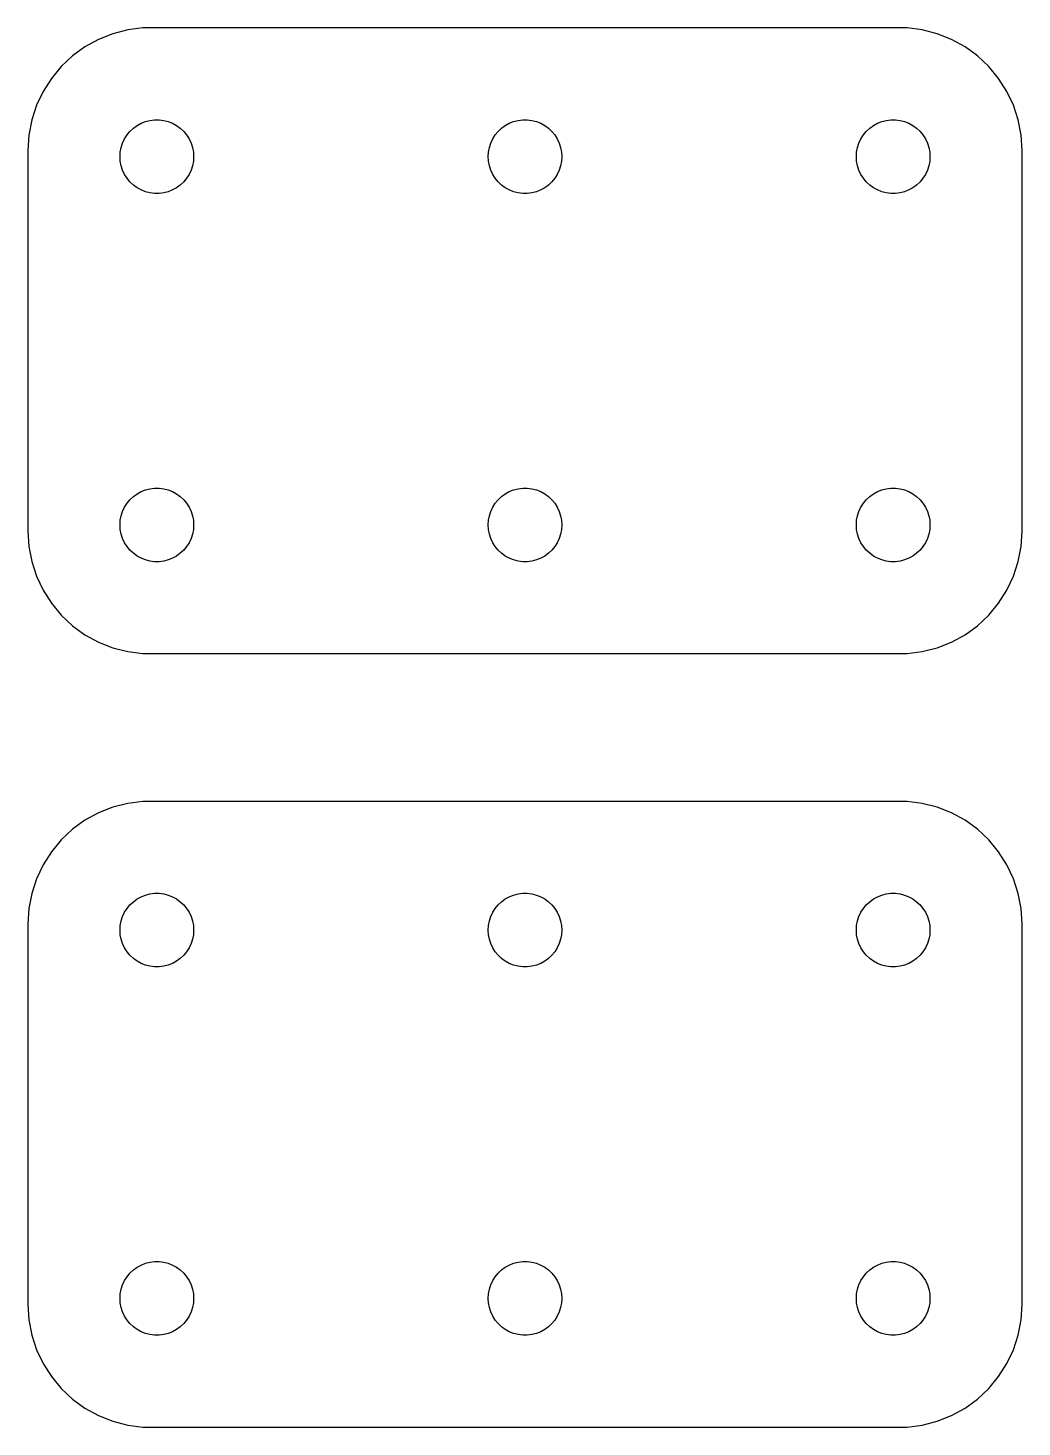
# Model space of a CAD drawing. Header units: metres. Extents: x -20 to 20, y -13 to 107.
# Drawn here: x -20.2 to 20.2, y -12.7 to 44.2 of the extents above; entities that cross this region are included whole.
import ezdxf

# ---------------------------------------------------------------- set-up
doc = ezdxf.new("R2010")
doc.units = ezdxf.units.M

msp = doc.modelspace()

# ---------------------------------------------------------------- linework, layer by layer
for p, q in [((-16.7951, 44.0053), (-17.3789, 43.7741)), ((-16.1869, 44.1614), (-16.7951, 44.0053)), ((-15.5639, 44.2401), (-16.1869, 44.1614)), ((15.5639, 44.2401), (-15.5639, 44.2401)), ((16.1869, 44.1614), (15.5639, 44.2401)), ((16.7951, 44.0053), (16.1869, 44.1614)), ((17.3789, 43.7741), (16.7951, 44.0053)), ((-17.9291, 43.4716), (-18.4371, 43.1026)), ((-17.3789, 43.7741), (-17.9291, 43.4716)), ((17.9291, 43.4716), (17.3789, 43.7741)), ((18.4371, 43.1026), (17.9291, 43.4716)), ((-18.4371, 43.1026), (-18.8948, 42.6727)), ((18.8948, 42.6727), (18.4371, 43.1026)), ((-19.2951, 42.1889), (-19.6315, 41.6588)), ((-18.8948, 42.6727), (-19.2951, 42.1889)), ((19.2951, 42.1889), (18.8948, 42.6727)), ((19.6315, 41.6588), (19.2951, 42.1889)), ((-19.6315, 41.6588), (-19.8989, 41.0906)), ((19.8989, 41.0906), (19.6315, 41.6588)), ((-19.8989, 41.0906), (-20.0929, 40.4934)), ((20.0929, 40.4934), (19.8989, 41.0906)), ((-20.0929, 40.4934), (-20.2106, 39.8767)), ((-15.4635, 40.4266), (-15.2811, 40.4734)), ((-15.2811, 40.4734), (-15.0942, 40.497)), ((-15.0942, 40.497), (-14.9058, 40.497)), ((-14.9058, 40.497), (-14.7189, 40.4734)), ((-14.7189, 40.4734), (-14.5365, 40.4266)), ((-0.463516, 40.4266), (-0.281067, 40.4734)), ((-0.281067, 40.4734), (-0.094177, 40.497)), ((-0.094177, 40.497), (0.094177, 40.497)), ((0.094177, 40.497), (0.281067, 40.4734)), ((0.281067, 40.4734), (0.463516, 40.4266)), ((14.5365, 40.4266), (14.7189, 40.4734)), ((14.7189, 40.4734), (14.9058, 40.497)), ((14.9058, 40.497), (15.0942, 40.497)), ((15.0942, 40.497), (15.2811, 40.4734)), ((15.2811, 40.4734), (15.4635, 40.4266)), ((20.2106, 39.8767), (20.0929, 40.4934)), ((-16.2135, 39.8817), (-16.0934, 40.0268)), ((-16.0934, 40.0268), (-15.9561, 40.1558)), ((-15.9561, 40.1558), (-15.8037, 40.2665)), ((-15.8037, 40.2665), (-15.6387, 40.3572)), ((-15.6387, 40.3572), (-15.4635, 40.4266)), ((-14.5365, 40.4266), (-14.3613, 40.3572)), ((-14.3613, 40.3572), (-14.1963, 40.2665)), ((-14.1963, 40.2665), (-14.0439, 40.1558)), ((-14.0439, 40.1558), (-13.9065, 40.0268)), ((-13.9065, 40.0268), (-13.7865, 39.8817)), ((-1.21352, 39.8817), (-1.09344, 40.0268)), ((-1.09344, 40.0268), (-0.956131, 40.1558)), ((-0.956131, 40.1558), (-0.803726, 40.2665)), ((-0.803726, 40.2665), (-0.638657, 40.3572)), ((-0.638657, 40.3572), (-0.463516, 40.4266)), ((0.463516, 40.4266), (0.638657, 40.3572)), ((0.638657, 40.3572), (0.803726, 40.2665)), ((0.803726, 40.2665), (0.956131, 40.1558)), ((0.956131, 40.1558), (1.09344, 40.0268)), ((1.09344, 40.0268), (1.21352, 39.8817)), ((13.7865, 39.8817), (13.9065, 40.0268)), ((13.9065, 40.0268), (14.0439, 40.1558)), ((14.0439, 40.1558), (14.1963, 40.2665)), ((14.1963, 40.2665), (14.3613, 40.3572)), ((14.3613, 40.3572), (14.5365, 40.4266)), ((15.4635, 40.4266), (15.6387, 40.3572)), ((15.6387, 40.3572), (15.8037, 40.2665)), ((15.8037, 40.2665), (15.9561, 40.1558)), ((15.9561, 40.1558), (16.0934, 40.0268)), ((16.0934, 40.0268), (16.2135, 39.8817)), ((-20.2106, 39.8767), (-20.25, 39.25)), ((-16.4882, 39.188), (-16.4529, 39.373)), ((-16.4529, 39.373), (-16.3947, 39.5522)), ((-16.3947, 39.5522), (-16.3145, 39.7226)), ((-16.3145, 39.7226), (-16.2135, 39.8817)), ((-13.7865, 39.8817), (-13.6855, 39.7226)), ((-13.6855, 39.7226), (-13.6053, 39.5522)), ((-13.6053, 39.5522), (-13.5471, 39.373)), ((-13.5471, 39.373), (-13.5118, 39.188)), ((-1.48816, 39.188), (-1.45287, 39.373)), ((-1.45287, 39.373), (-1.39465, 39.5522)), ((-1.39465, 39.5522), (-1.31445, 39.7226)), ((-1.31445, 39.7226), (-1.21352, 39.8817)), ((1.21352, 39.8817), (1.31445, 39.7226)), ((1.31445, 39.7226), (1.39465, 39.5522)), ((1.39465, 39.5522), (1.45287, 39.373)), ((1.45287, 39.373), (1.48816, 39.188)), ((13.5118, 39.188), (13.5471, 39.373)), ((13.5471, 39.373), (13.6053, 39.5522)), ((13.6053, 39.5522), (13.6855, 39.7226)), ((13.6855, 39.7226), (13.7865, 39.8817)), ((16.2135, 39.8817), (16.3145, 39.7226)), ((16.3145, 39.7226), (16.3947, 39.5522)), ((16.3947, 39.5522), (16.4529, 39.373)), ((16.4529, 39.373), (16.4882, 39.188)), ((20.25, 39.25), (20.2106, 39.8767)), ((-20.25, 39.25), (-20.25, 23.75)), ((-16.5, 39), (-16.4882, 39.188)), ((-16.4882, 38.812), (-16.5, 39)), ((-16.4529, 38.627), (-16.4882, 38.812)), ((-13.5118, 38.812), (-13.5471, 38.627)), ((-13.5118, 39.188), (-13.5, 39)), ((-13.5, 39), (-13.5118, 38.812)), ((-1.5, 39), (-1.48816, 39.188)), ((-1.48816, 38.812), (-1.5, 39)), ((-1.45287, 38.627), (-1.48816, 38.812)), ((1.48816, 38.812), (1.45287, 38.627)), ((1.48816, 39.188), (1.5, 39)), ((1.5, 39), (1.48816, 38.812)), ((13.5, 39), (13.5118, 39.188)), ((13.5118, 38.812), (13.5, 39)), ((13.5471, 38.627), (13.5118, 38.812)), ((16.4882, 38.812), (16.4529, 38.627)), ((16.4882, 39.188), (16.5, 39)), ((16.5, 39), (16.4882, 38.812)), ((20.25, 23.75), (20.25, 39.25)), ((-16.3947, 38.4478), (-16.4529, 38.627)), ((-16.3145, 38.2774), (-16.3947, 38.4478)), ((-16.2135, 38.1183), (-16.3145, 38.2774)), ((-13.6855, 38.2774), (-13.7865, 38.1183)), ((-13.6053, 38.4478), (-13.6855, 38.2774)), ((-13.5471, 38.627), (-13.6053, 38.4478)), ((-1.39465, 38.4478), (-1.45287, 38.627)), ((-1.31445, 38.2774), (-1.39465, 38.4478)), ((-1.21352, 38.1183), (-1.31445, 38.2774)), ((1.31445, 38.2774), (1.21352, 38.1183)), ((1.39465, 38.4478), (1.31445, 38.2774)), ((1.45287, 38.627), (1.39465, 38.4478)), ((13.6053, 38.4478), (13.5471, 38.627)), ((13.6855, 38.2774), (13.6053, 38.4478)), ((13.7865, 38.1183), (13.6855, 38.2774)), ((16.3145, 38.2774), (16.2135, 38.1183)), ((16.3947, 38.4478), (16.3145, 38.2774)), ((16.4529, 38.627), (16.3947, 38.4478)), ((-16.0934, 37.9732), (-16.2135, 38.1183)), ((-15.9561, 37.8442), (-16.0934, 37.9732)), ((-15.8037, 37.7335), (-15.9561, 37.8442)), ((-15.6387, 37.6427), (-15.8037, 37.7335)), ((-15.4635, 37.5734), (-15.6387, 37.6427)), ((-14.3613, 37.6427), (-14.5365, 37.5734)), ((-14.1963, 37.7335), (-14.3613, 37.6427)), ((-14.0439, 37.8442), (-14.1963, 37.7335)), ((-13.9065, 37.9732), (-14.0439, 37.8442)), ((-13.7865, 38.1183), (-13.9065, 37.9732)), ((-1.09344, 37.9732), (-1.21352, 38.1183)), ((-0.956131, 37.8442), (-1.09344, 37.9732)), ((-0.803726, 37.7335), (-0.956131, 37.8442)), ((-0.638657, 37.6427), (-0.803726, 37.7335)), ((-0.463516, 37.5734), (-0.638657, 37.6427)), ((0.638657, 37.6427), (0.463516, 37.5734)), ((0.803726, 37.7335), (0.638657, 37.6427)), ((0.956131, 37.8442), (0.803726, 37.7335)), ((1.09344, 37.9732), (0.956131, 37.8442)), ((1.21352, 38.1183), (1.09344, 37.9732)), ((13.9065, 37.9732), (13.7865, 38.1183)), ((14.0439, 37.8442), (13.9065, 37.9732)), ((14.1963, 37.7335), (14.0439, 37.8442)), ((14.3613, 37.6427), (14.1963, 37.7335)), ((14.5365, 37.5734), (14.3613, 37.6427)), ((15.6387, 37.6427), (15.4635, 37.5734)), ((15.8037, 37.7335), (15.6387, 37.6427)), ((15.9561, 37.8442), (15.8037, 37.7335)), ((16.0934, 37.9732), (15.9561, 37.8442)), ((16.2135, 38.1183), (16.0934, 37.9732)), ((-15.2811, 37.5266), (-15.4635, 37.5734)), ((-15.0942, 37.503), (-15.2811, 37.5266)), ((-14.9058, 37.503), (-15.0942, 37.503)), ((-14.7189, 37.5266), (-14.9058, 37.503)), ((-14.5365, 37.5734), (-14.7189, 37.5266)), ((-0.281067, 37.5266), (-0.463516, 37.5734)), ((-0.094177, 37.503), (-0.281067, 37.5266)), ((0.094177, 37.503), (-0.094177, 37.503)), ((0.281067, 37.5266), (0.094177, 37.503)), ((0.463516, 37.5734), (0.281067, 37.5266)), ((14.7189, 37.5266), (14.5365, 37.5734)), ((14.9058, 37.503), (14.7189, 37.5266)), ((15.0942, 37.503), (14.9058, 37.503)), ((15.2811, 37.5266), (15.0942, 37.503)), ((15.4635, 37.5734), (15.2811, 37.5266)), ((-16.0934, 25.0268), (-15.9561, 25.1558)), ((-15.9561, 25.1558), (-15.8037, 25.2665)), ((-15.8037, 25.2665), (-15.6387, 25.3573)), ((-15.6387, 25.3573), (-15.4635, 25.4266)), ((-15.4635, 25.4266), (-15.2811, 25.4734)), ((-15.2811, 25.4734), (-15.0942, 25.497)), ((-15.0942, 25.497), (-14.9058, 25.497)), ((-14.9058, 25.497), (-14.7189, 25.4734)), ((-14.7189, 25.4734), (-14.5365, 25.4266)), ((-14.5365, 25.4266), (-14.3613, 25.3573)), ((-14.3613, 25.3573), (-14.1963, 25.2665)), ((-14.1963, 25.2665), (-14.0439, 25.1558)), ((-14.0439, 25.1558), (-13.9065, 25.0268)), ((-1.09344, 25.0268), (-0.956131, 25.1558)), ((-0.956131, 25.1558), (-0.803726, 25.2665)), ((-0.803726, 25.2665), (-0.638657, 25.3573)), ((-0.638657, 25.3573), (-0.463516, 25.4266)), ((-0.463516, 25.4266), (-0.281067, 25.4734)), ((-0.281067, 25.4734), (-0.094177, 25.497)), ((-0.094177, 25.497), (0.094177, 25.497)), ((0.094177, 25.497), (0.281067, 25.4734)), ((0.281067, 25.4734), (0.463516, 25.4266)), ((0.463516, 25.4266), (0.638657, 25.3573)), ((0.638657, 25.3573), (0.803726, 25.2665)), ((0.803726, 25.2665), (0.956131, 25.1558)), ((0.956131, 25.1558), (1.09344, 25.0268)), ((13.9065, 25.0268), (14.0439, 25.1558)), ((14.0439, 25.1558), (14.1963, 25.2665)), ((14.1963, 25.2665), (14.3613, 25.3573)), ((14.3613, 25.3573), (14.5365, 25.4266)), ((14.5365, 25.4266), (14.7189, 25.4734)), ((14.7189, 25.4734), (14.9058, 25.497)), ((14.9058, 25.497), (15.0942, 25.497)), ((15.0942, 25.497), (15.2811, 25.4734)), ((15.2811, 25.4734), (15.4635, 25.4266)), ((15.4635, 25.4266), (15.6387, 25.3573)), ((15.6387, 25.3573), (15.8037, 25.2665)), ((15.8037, 25.2665), (15.9561, 25.1558)), ((15.9561, 25.1558), (16.0934, 25.0268)), ((-16.4529, 24.373), (-16.3947, 24.5522)), ((-16.3947, 24.5522), (-16.3145, 24.7226)), ((-16.3145, 24.7226), (-16.2135, 24.8817)), ((-16.2135, 24.8817), (-16.0934, 25.0268)), ((-13.9065, 25.0268), (-13.7865, 24.8817)), ((-13.7865, 24.8817), (-13.6855, 24.7226)), ((-13.6855, 24.7226), (-13.6053, 24.5522)), ((-13.6053, 24.5522), (-13.5471, 24.373)), ((-1.45287, 24.373), (-1.39465, 24.5522)), ((-1.39465, 24.5522), (-1.31445, 24.7226)), ((-1.31445, 24.7226), (-1.21352, 24.8817)), ((-1.21352, 24.8817), (-1.09344, 25.0268)), ((1.09344, 25.0268), (1.21352, 24.8817)), ((1.21352, 24.8817), (1.31445, 24.7226)), ((1.31445, 24.7226), (1.39465, 24.5522)), ((1.39465, 24.5522), (1.45287, 24.373)), ((13.5471, 24.373), (13.6053, 24.5522)), ((13.6053, 24.5522), (13.6855, 24.7226)), ((13.6855, 24.7226), (13.7865, 24.8817)), ((13.7865, 24.8817), (13.9065, 25.0268)), ((16.0934, 25.0268), (16.2135, 24.8817)), ((16.2135, 24.8817), (16.3145, 24.7226)), ((16.3145, 24.7226), (16.3947, 24.5522)), ((16.3947, 24.5522), (16.4529, 24.373)), ((-16.5, 24), (-16.4882, 24.188)), ((-16.4882, 23.812), (-16.5, 24)), ((-16.4882, 24.188), (-16.4529, 24.373)), ((-13.5471, 24.373), (-13.5118, 24.188)), ((-13.5118, 24.188), (-13.5, 24)), ((-13.5, 24), (-13.5118, 23.812)), ((-1.5, 24), (-1.48816, 24.188)), ((-1.48816, 23.812), (-1.5, 24)), ((-1.48816, 24.188), (-1.45287, 24.373)), ((1.45287, 24.373), (1.48816, 24.188)), ((1.48816, 24.188), (1.5, 24)), ((1.5, 24), (1.48816, 23.812)), ((13.5, 24), (13.5118, 24.188)), ((13.5118, 23.812), (13.5, 24)), ((13.5118, 24.188), (13.5471, 24.373)), ((16.4529, 24.373), (16.4882, 24.188)), ((16.4882, 24.188), (16.5, 24)), ((16.5, 24), (16.4882, 23.812)), ((-20.25, 23.75), (-20.2106, 23.1233)), ((-16.4529, 23.627), (-16.4882, 23.812)), ((-16.3947, 23.4478), (-16.4529, 23.627)), ((-16.3145, 23.2774), (-16.3947, 23.4478)), ((-13.6053, 23.4478), (-13.6855, 23.2774)), ((-13.5471, 23.627), (-13.6053, 23.4478)), ((-13.5118, 23.812), (-13.5471, 23.627)), ((-1.45287, 23.627), (-1.48816, 23.812)), ((-1.39465, 23.4478), (-1.45287, 23.627)), ((-1.31445, 23.2774), (-1.39465, 23.4478)), ((1.39465, 23.4478), (1.31445, 23.2774)), ((1.45287, 23.627), (1.39465, 23.4478)), ((1.48816, 23.812), (1.45287, 23.627)), ((13.5471, 23.627), (13.5118, 23.812)), ((13.6053, 23.4478), (13.5471, 23.627)), ((13.6855, 23.2774), (13.6053, 23.4478)), ((16.3947, 23.4478), (16.3145, 23.2774)), ((16.4529, 23.627), (16.3947, 23.4478)), ((16.4882, 23.812), (16.4529, 23.627)), ((20.2106, 23.1233), (20.25, 23.75)), ((-20.2106, 23.1233), (-20.0929, 22.5066)), ((-16.2135, 23.1183), (-16.3145, 23.2774)), ((-16.0934, 22.9732), (-16.2135, 23.1183)), ((-15.9561, 22.8442), (-16.0934, 22.9732)), ((-15.8037, 22.7335), (-15.9561, 22.8442)), ((-14.0439, 22.8442), (-14.1963, 22.7335)), ((-13.9065, 22.9732), (-14.0439, 22.8442)), ((-13.7865, 23.1183), (-13.9065, 22.9732)), ((-13.6855, 23.2774), (-13.7865, 23.1183)), ((-1.21352, 23.1183), (-1.31445, 23.2774)), ((-1.09344, 22.9732), (-1.21352, 23.1183)), ((-0.956131, 22.8442), (-1.09344, 22.9732)), ((-0.803726, 22.7335), (-0.956131, 22.8442)), ((0.956131, 22.8442), (0.803726, 22.7335)), ((1.09344, 22.9732), (0.956131, 22.8442)), ((1.21352, 23.1183), (1.09344, 22.9732)), ((1.31445, 23.2774), (1.21352, 23.1183)), ((13.7865, 23.1183), (13.6855, 23.2774)), ((13.9065, 22.9732), (13.7865, 23.1183)), ((14.0439, 22.8442), (13.9065, 22.9732)), ((14.1963, 22.7335), (14.0439, 22.8442)), ((15.9561, 22.8442), (15.8037, 22.7335)), ((16.0934, 22.9732), (15.9561, 22.8442)), ((16.2135, 23.1183), (16.0934, 22.9732)), ((16.3145, 23.2774), (16.2135, 23.1183)), ((20.0929, 22.5066), (20.2106, 23.1233)), ((-20.0929, 22.5066), (-19.8989, 21.9094)), ((-15.6387, 22.6428), (-15.8037, 22.7335)), ((-15.4635, 22.5734), (-15.6387, 22.6428)), ((-15.2811, 22.5266), (-15.4635, 22.5734)), ((-15.0942, 22.503), (-15.2811, 22.5266)), ((-14.9058, 22.503), (-15.0942, 22.503)), ((-14.7189, 22.5266), (-14.9058, 22.503)), ((-14.5365, 22.5734), (-14.7189, 22.5266)), ((-14.3613, 22.6428), (-14.5365, 22.5734)), ((-14.1963, 22.7335), (-14.3613, 22.6428)), ((-0.638657, 22.6428), (-0.803726, 22.7335)), ((-0.463516, 22.5734), (-0.638657, 22.6428)), ((-0.281067, 22.5266), (-0.463516, 22.5734)), ((-0.094177, 22.503), (-0.281067, 22.5266)), ((0.094177, 22.503), (-0.094177, 22.503)), ((0.281067, 22.5266), (0.094177, 22.503)), ((0.463516, 22.5734), (0.281067, 22.5266)), ((0.638657, 22.6428), (0.463516, 22.5734)), ((0.803726, 22.7335), (0.638657, 22.6428)), ((14.3613, 22.6428), (14.1963, 22.7335)), ((14.5365, 22.5734), (14.3613, 22.6428)), ((14.7189, 22.5266), (14.5365, 22.5734)), ((14.9058, 22.503), (14.7189, 22.5266)), ((15.0942, 22.503), (14.9058, 22.503)), ((15.2811, 22.5266), (15.0942, 22.503)), ((15.4635, 22.5734), (15.2811, 22.5266)), ((15.6387, 22.6428), (15.4635, 22.5734)), ((15.8037, 22.7335), (15.6387, 22.6428)), ((19.8989, 21.9094), (20.0929, 22.5066)), ((-19.8989, 21.9094), (-19.6315, 21.3412)), ((19.6315, 21.3412), (19.8989, 21.9094)), ((-19.6315, 21.3412), (-19.2951, 20.8111)), ((19.2951, 20.8111), (19.6315, 21.3412)), ((-19.2951, 20.8111), (-18.8948, 20.3273)), ((18.8948, 20.3273), (19.2951, 20.8111)), ((-18.8948, 20.3273), (-18.4371, 19.8974)), ((18.4371, 19.8974), (18.8948, 20.3273)), ((-18.4371, 19.8974), (-17.9291, 19.5284)), ((-17.9291, 19.5284), (-17.3789, 19.2259)), ((17.3789, 19.2259), (17.9291, 19.5284)), ((17.9291, 19.5284), (18.4371, 19.8974)), ((-17.3789, 19.2259), (-16.7951, 18.9947)), ((-16.7951, 18.9947), (-16.1869, 18.8386)), ((-16.1869, 18.8386), (-15.5639, 18.7599)), ((15.5639, 18.7599), (16.1869, 18.8386)), ((16.1869, 18.8386), (16.7951, 18.9947)), ((16.7951, 18.9947), (17.3789, 19.2259)), ((-15.5639, 18.7599), (15.5639, 18.7599)), ((-16.1869, 12.6614), (-16.7951, 12.5053)), ((-15.5639, 12.7401), (-16.1869, 12.6614)), ((15.5639, 12.7401), (-15.5639, 12.7401)), ((16.1869, 12.6614), (15.5639, 12.7401)), ((16.7951, 12.5053), (16.1869, 12.6614)), ((-17.9291, 11.9716), (-18.4371, 11.6026)), ((-17.3789, 12.2741), (-17.9291, 11.9716)), ((-16.7951, 12.5053), (-17.3789, 12.2741)), ((17.3789, 12.2741), (16.7951, 12.5053)), ((17.9291, 11.9716), (17.3789, 12.2741)), ((18.4371, 11.6026), (17.9291, 11.9716)), ((-18.4371, 11.6026), (-18.8948, 11.1727)), ((18.8948, 11.1727), (18.4371, 11.6026)), ((-18.8948, 11.1727), (-19.2951, 10.6889)), ((19.2951, 10.6889), (18.8948, 11.1727)), ((-19.2951, 10.6889), (-19.6315, 10.1588)), ((19.6315, 10.1588), (19.2951, 10.6889)), ((-19.6315, 10.1588), (-19.8989, 9.59062)), ((19.8989, 9.59062), (19.6315, 10.1588)), ((-19.8989, 9.59062), (-20.0929, 8.99344)), ((20.0929, 8.99344), (19.8989, 9.59062)), ((-20.0929, 8.99344), (-20.2106, 8.37666)), ((-16.0934, 8.52681), (-15.9561, 8.65576)), ((-15.9561, 8.65576), (-15.8037, 8.76648)), ((-15.8037, 8.76648), (-15.6387, 8.85724)), ((-15.6387, 8.85724), (-15.4635, 8.92657)), ((-15.4635, 8.92657), (-15.2811, 8.97342)), ((-15.2811, 8.97342), (-15.0942, 8.99704)), ((-15.0942, 8.99704), (-14.9058, 8.99704)), ((-14.9058, 8.99704), (-14.7189, 8.97342)), ((-14.7189, 8.97342), (-14.5365, 8.92657)), ((-14.5365, 8.92657), (-14.3613, 8.85724)), ((-14.3613, 8.85724), (-14.1963, 8.76648)), ((-14.1963, 8.76648), (-14.0439, 8.65576)), ((-14.0439, 8.65576), (-13.9065, 8.52681)), ((-1.09344, 8.52681), (-0.956131, 8.65576)), ((-0.956131, 8.65576), (-0.803726, 8.76648)), ((-0.803726, 8.76648), (-0.638657, 8.85724)), ((-0.638657, 8.85724), (-0.463516, 8.92657)), ((-0.463516, 8.92657), (-0.281067, 8.97342)), ((-0.281067, 8.97342), (-0.094177, 8.99704)), ((-0.094177, 8.99704), (0.094177, 8.99704)), ((0.094177, 8.99704), (0.281067, 8.97342)), ((0.281067, 8.97342), (0.463516, 8.92657)), ((0.463516, 8.92657), (0.638657, 8.85724)), ((0.638657, 8.85724), (0.803726, 8.76648)), ((0.803726, 8.76648), (0.956131, 8.65576)), ((0.956131, 8.65576), (1.09344, 8.52681)), ((13.9065, 8.52681), (14.0439, 8.65576)), ((14.0439, 8.65576), (14.1963, 8.76648)), ((14.1963, 8.76648), (14.3613, 8.85724)), ((14.3613, 8.85724), (14.5365, 8.92657)), ((14.5365, 8.92657), (14.7189, 8.97342)), ((14.7189, 8.97342), (14.9058, 8.99704)), ((14.9058, 8.99704), (15.0942, 8.99704)), ((15.0942, 8.99704), (15.2811, 8.97342)), ((15.2811, 8.97342), (15.4635, 8.92657)), ((15.4635, 8.92657), (15.6387, 8.85724)), ((15.6387, 8.85724), (15.8037, 8.76648)), ((15.8037, 8.76648), (15.9561, 8.65576)), ((15.9561, 8.65576), (16.0934, 8.52681)), ((20.2106, 8.37666), (20.0929, 8.99344)), ((-20.2106, 8.37666), (-20.25, 7.75)), ((-16.4529, 7.87303), (-16.3947, 8.05219)), ((-16.3947, 8.05219), (-16.3145, 8.22263)), ((-16.3145, 8.22263), (-16.2135, 8.38167)), ((-16.2135, 8.38167), (-16.0934, 8.52681)), ((-13.9065, 8.52681), (-13.7865, 8.38167)), ((-13.7865, 8.38167), (-13.6855, 8.22263)), ((-13.6855, 8.22263), (-13.6053, 8.05219)), ((-13.6053, 8.05219), (-13.5471, 7.87303)), ((-1.45287, 7.87303), (-1.39465, 8.05219)), ((-1.39465, 8.05219), (-1.31445, 8.22263)), ((-1.31445, 8.22263), (-1.21352, 8.38167)), ((-1.21352, 8.38167), (-1.09344, 8.52681)), ((1.09344, 8.52681), (1.21352, 8.38167)), ((1.21352, 8.38167), (1.31445, 8.22263)), ((1.31445, 8.22263), (1.39465, 8.05219)), ((1.39465, 8.05219), (1.45287, 7.87303)), ((13.5471, 7.87303), (13.6053, 8.05219)), ((13.6053, 8.05219), (13.6855, 8.22263)), ((13.6855, 8.22263), (13.7865, 8.38167)), ((13.7865, 8.38167), (13.9065, 8.52681)), ((16.0934, 8.52681), (16.2135, 8.38167)), ((16.2135, 8.38167), (16.3145, 8.22263)), ((16.3145, 8.22263), (16.3947, 8.05219)), ((16.3947, 8.05219), (16.4529, 7.87303)), ((20.25, 7.75), (20.2106, 8.37666)), ((-20.25, 7.75), (-20.25, -7.75)), ((-16.5, 7.5), (-16.4882, 7.68799)), ((-16.4882, 7.312), (-16.5, 7.5)), ((-16.4882, 7.68799), (-16.4529, 7.87303)), ((-13.5471, 7.87303), (-13.5118, 7.68799)), ((-13.5118, 7.68799), (-13.5, 7.5)), ((-13.5, 7.5), (-13.5118, 7.312)), ((-1.5, 7.5), (-1.48816, 7.68799)), ((-1.48816, 7.312), (-1.5, 7.5)), ((-1.48816, 7.68799), (-1.45287, 7.87303)), ((1.45287, 7.87303), (1.48816, 7.68799)), ((1.48816, 7.68799), (1.5, 7.5)), ((1.5, 7.5), (1.48816, 7.312)), ((13.5, 7.5), (13.5118, 7.68799)), ((13.5118, 7.312), (13.5, 7.5)), ((13.5118, 7.68799), (13.5471, 7.87303)), ((16.4529, 7.87303), (16.4882, 7.68799)), ((16.4882, 7.68799), (16.5, 7.5)), ((16.5, 7.5), (16.4882, 7.312)), ((20.25, -7.75), (20.25, 7.75)), ((-16.4529, 7.12695), (-16.4882, 7.312)), ((-16.3947, 6.9478), (-16.4529, 7.12695)), ((-16.3145, 6.77736), (-16.3947, 6.9478)), ((-13.6053, 6.9478), (-13.6855, 6.77736)), ((-13.5471, 7.12695), (-13.6053, 6.9478)), ((-13.5118, 7.312), (-13.5471, 7.12695)), ((-1.45287, 7.12695), (-1.48816, 7.312)), ((-1.39465, 6.9478), (-1.45287, 7.12695)), ((-1.31445, 6.77736), (-1.39465, 6.9478)), ((1.39465, 6.9478), (1.31445, 6.77736)), ((1.45287, 7.12695), (1.39465, 6.9478)), ((1.48816, 7.312), (1.45287, 7.12695)), ((13.5471, 7.12695), (13.5118, 7.312)), ((13.6053, 6.9478), (13.5471, 7.12695)), ((13.6855, 6.77736), (13.6053, 6.9478)), ((16.3947, 6.9478), (16.3145, 6.77736)), ((16.4529, 7.12695), (16.3947, 6.9478)), ((16.4882, 7.312), (16.4529, 7.12695)), ((-16.2135, 6.61832), (-16.3145, 6.77736)), ((-16.0934, 6.47318), (-16.2135, 6.61832)), ((-15.9561, 6.34422), (-16.0934, 6.47318)), ((-15.8037, 6.23351), (-15.9561, 6.34422)), ((-14.0439, 6.34422), (-14.1963, 6.23351)), ((-13.9065, 6.47318), (-14.0439, 6.34422)), ((-13.7865, 6.61832), (-13.9065, 6.47318)), ((-13.6855, 6.77736), (-13.7865, 6.61832)), ((-1.21352, 6.61832), (-1.31445, 6.77736)), ((-1.09344, 6.47318), (-1.21352, 6.61832)), ((-0.956131, 6.34422), (-1.09344, 6.47318)), ((-0.803726, 6.23351), (-0.956131, 6.34422)), ((0.956131, 6.34422), (0.803726, 6.23351)), ((1.09344, 6.47318), (0.956131, 6.34422)), ((1.21352, 6.61832), (1.09344, 6.47318)), ((1.31445, 6.77736), (1.21352, 6.61832)), ((13.7865, 6.61832), (13.6855, 6.77736)), ((13.9065, 6.47318), (13.7865, 6.61832)), ((14.0439, 6.34422), (13.9065, 6.47318)), ((14.1963, 6.23351), (14.0439, 6.34422)), ((15.9561, 6.34422), (15.8037, 6.23351)), ((16.0934, 6.47318), (15.9561, 6.34422)), ((16.2135, 6.61832), (16.0934, 6.47318)), ((16.3145, 6.77736), (16.2135, 6.61832)), ((-15.6387, 6.14275), (-15.8037, 6.23351)), ((-15.4635, 6.07341), (-15.6387, 6.14275)), ((-15.2811, 6.02657), (-15.4635, 6.07341)), ((-15.0942, 6.00296), (-15.2811, 6.02657)), ((-14.9058, 6.00296), (-15.0942, 6.00296)), ((-14.7189, 6.02657), (-14.9058, 6.00296)), ((-14.5365, 6.07341), (-14.7189, 6.02657)), ((-14.3613, 6.14275), (-14.5365, 6.07341)), ((-14.1963, 6.23351), (-14.3613, 6.14275)), ((-0.638657, 6.14275), (-0.803726, 6.23351)), ((-0.463516, 6.07341), (-0.638657, 6.14275)), ((-0.281067, 6.02657), (-0.463516, 6.07341)), ((-0.094177, 6.00296), (-0.281067, 6.02657)), ((0.094177, 6.00296), (-0.094177, 6.00296)), ((0.281067, 6.02657), (0.094177, 6.00296)), ((0.463516, 6.07341), (0.281067, 6.02657)), ((0.638657, 6.14275), (0.463516, 6.07341)), ((0.803726, 6.23351), (0.638657, 6.14275)), ((14.3613, 6.14275), (14.1963, 6.23351)), ((14.5365, 6.07341), (14.3613, 6.14275)), ((14.7189, 6.02657), (14.5365, 6.07341)), ((14.9058, 6.00296), (14.7189, 6.02657)), ((15.0942, 6.00296), (14.9058, 6.00296)), ((15.2811, 6.02657), (15.0942, 6.00296)), ((15.4635, 6.07341), (15.2811, 6.02657)), ((15.6387, 6.14275), (15.4635, 6.07341)), ((15.8037, 6.23351), (15.6387, 6.14275)), ((-15.9561, -6.34422), (-15.8037, -6.23351)), ((-15.8037, -6.23351), (-15.6387, -6.14275)), ((-15.6387, -6.14275), (-15.4635, -6.07341)), ((-15.4635, -6.07341), (-15.2811, -6.02657)), ((-15.2811, -6.02657), (-15.0942, -6.00296)), ((-15.0942, -6.00296), (-14.9058, -6.00296)), ((-14.9058, -6.00296), (-14.7189, -6.02657)), ((-14.7189, -6.02657), (-14.5365, -6.07341)), ((-14.5365, -6.07341), (-14.3613, -6.14275)), ((-14.3613, -6.14275), (-14.1963, -6.23351)), ((-14.1963, -6.23351), (-14.0439, -6.34422)), ((-0.956131, -6.34422), (-0.803726, -6.23351)), ((-0.803726, -6.23351), (-0.638657, -6.14275)), ((-0.638657, -6.14275), (-0.463516, -6.07341)), ((-0.463516, -6.07341), (-0.281067, -6.02657)), ((-0.281067, -6.02657), (-0.094177, -6.00296)), ((-0.094177, -6.00296), (0.094177, -6.00296)), ((0.094177, -6.00296), (0.281067, -6.02657)), ((0.281067, -6.02657), (0.463516, -6.07341)), ((0.463516, -6.07341), (0.638657, -6.14275)), ((0.638657, -6.14275), (0.803726, -6.23351)), ((0.803726, -6.23351), (0.956131, -6.34422)), ((14.0439, -6.34422), (14.1963, -6.23351)), ((14.1963, -6.23351), (14.3613, -6.14275)), ((14.3613, -6.14275), (14.5365, -6.07341)), ((14.5365, -6.07341), (14.7189, -6.02657)), ((14.7189, -6.02657), (14.9058, -6.00296)), ((14.9058, -6.00296), (15.0942, -6.00296)), ((15.0942, -6.00296), (15.2811, -6.02657)), ((15.2811, -6.02657), (15.4635, -6.07341)), ((15.4635, -6.07341), (15.6387, -6.14275)), ((15.6387, -6.14275), (15.8037, -6.23351)), ((15.8037, -6.23351), (15.9561, -6.34422)), ((-16.3947, -6.9478), (-16.3145, -6.77736)), ((-16.3145, -6.77736), (-16.2135, -6.61832)), ((-16.2135, -6.61832), (-16.0934, -6.47318)), ((-16.0934, -6.47318), (-15.9561, -6.34422)), ((-14.0439, -6.34422), (-13.9065, -6.47318)), ((-13.9065, -6.47318), (-13.7865, -6.61832)), ((-13.7865, -6.61832), (-13.6855, -6.77736)), ((-13.6855, -6.77736), (-13.6053, -6.9478)), ((-1.39465, -6.9478), (-1.31445, -6.77736)), ((-1.31445, -6.77736), (-1.21352, -6.61832)), ((-1.21352, -6.61832), (-1.09344, -6.47318)), ((-1.09344, -6.47318), (-0.956131, -6.34422)), ((0.956131, -6.34422), (1.09344, -6.47318)), ((1.09344, -6.47318), (1.21352, -6.61832)), ((1.21352, -6.61832), (1.31445, -6.77736)), ((1.31445, -6.77736), (1.39465, -6.9478)), ((13.6053, -6.9478), (13.6855, -6.77736)), ((13.6855, -6.77736), (13.7865, -6.61832)), ((13.7865, -6.61832), (13.9065, -6.47318)), ((13.9065, -6.47318), (14.0439, -6.34422)), ((15.9561, -6.34422), (16.0934, -6.47318)), ((16.0934, -6.47318), (16.2135, -6.61832)), ((16.2135, -6.61832), (16.3145, -6.77736)), ((16.3145, -6.77736), (16.3947, -6.9478)), ((-16.5, -7.5), (-16.4882, -7.312)), ((-16.4882, -7.312), (-16.4529, -7.12695)), ((-16.4529, -7.12695), (-16.3947, -6.9478)), ((-13.6053, -6.9478), (-13.5471, -7.12695)), ((-13.5471, -7.12695), (-13.5118, -7.312)), ((-13.5118, -7.312), (-13.5, -7.5)), ((-1.5, -7.5), (-1.48816, -7.312)), ((-1.48816, -7.312), (-1.45287, -7.12695)), ((-1.45287, -7.12695), (-1.39465, -6.9478)), ((1.39465, -6.9478), (1.45287, -7.12695)), ((1.45287, -7.12695), (1.48816, -7.312)), ((1.48816, -7.312), (1.5, -7.5)), ((13.5, -7.5), (13.5118, -7.312)), ((13.5118, -7.312), (13.5471, -7.12695)), ((13.5471, -7.12695), (13.6053, -6.9478)), ((16.3947, -6.9478), (16.4529, -7.12695)), ((16.4529, -7.12695), (16.4882, -7.312)), ((16.4882, -7.312), (16.5, -7.5)), ((-20.25, -7.75), (-20.2106, -8.37666)), ((-16.4882, -7.68799), (-16.5, -7.5)), ((-16.4529, -7.87303), (-16.4882, -7.68799)), ((-16.3947, -8.05219), (-16.4529, -7.87303)), ((-13.5471, -7.87303), (-13.6053, -8.05219)), ((-13.5118, -7.68799), (-13.5471, -7.87303)), ((-13.5, -7.5), (-13.5118, -7.68799)), ((-1.48816, -7.68799), (-1.5, -7.5)), ((-1.45287, -7.87303), (-1.48816, -7.68799)), ((-1.39465, -8.05219), (-1.45287, -7.87303)), ((1.45287, -7.87303), (1.39465, -8.05219)), ((1.48816, -7.68799), (1.45287, -7.87303)), ((1.5, -7.5), (1.48816, -7.68799)), ((13.5118, -7.68799), (13.5, -7.5)), ((13.5471, -7.87303), (13.5118, -7.68799)), ((13.6053, -8.05219), (13.5471, -7.87303)), ((16.4529, -7.87303), (16.3947, -8.05219)), ((16.4882, -7.68799), (16.4529, -7.87303)), ((16.5, -7.5), (16.4882, -7.68799)), ((20.2106, -8.37666), (20.25, -7.75)), ((-20.2106, -8.37666), (-20.0929, -8.99344)), ((-16.3145, -8.22263), (-16.3947, -8.05219)), ((-16.2135, -8.38167), (-16.3145, -8.22263)), ((-16.0934, -8.52681), (-16.2135, -8.38167)), ((-15.9561, -8.65576), (-16.0934, -8.52681)), ((-13.9065, -8.52681), (-14.0439, -8.65576)), ((-13.7865, -8.38167), (-13.9065, -8.52681)), ((-13.6855, -8.22263), (-13.7865, -8.38167)), ((-13.6053, -8.05219), (-13.6855, -8.22263)), ((-1.31445, -8.22263), (-1.39465, -8.05219)), ((-1.21352, -8.38167), (-1.31445, -8.22263)), ((-1.09344, -8.52681), (-1.21352, -8.38167)), ((-0.956131, -8.65576), (-1.09344, -8.52681)), ((1.09344, -8.52681), (0.956131, -8.65576)), ((1.21352, -8.38167), (1.09344, -8.52681)), ((1.31445, -8.22263), (1.21352, -8.38167)), ((1.39465, -8.05219), (1.31445, -8.22263)), ((13.6855, -8.22263), (13.6053, -8.05219)), ((13.7865, -8.38167), (13.6855, -8.22263)), ((13.9065, -8.52681), (13.7865, -8.38167)), ((14.0439, -8.65576), (13.9065, -8.52681)), ((16.0934, -8.52681), (15.9561, -8.65576)), ((16.2135, -8.38167), (16.0934, -8.52681)), ((16.3145, -8.22263), (16.2135, -8.38167)), ((16.3947, -8.05219), (16.3145, -8.22263)), ((20.0929, -8.99344), (20.2106, -8.37666)), ((-20.0929, -8.99344), (-19.8989, -9.59062)), ((-15.8037, -8.76648), (-15.9561, -8.65576)), ((-15.6387, -8.85724), (-15.8037, -8.76648)), ((-15.4635, -8.92657), (-15.6387, -8.85724)), ((-15.2811, -8.97342), (-15.4635, -8.92657)), ((-15.0942, -8.99704), (-15.2811, -8.97342)), ((-14.9058, -8.99704), (-15.0942, -8.99704)), ((-14.7189, -8.97342), (-14.9058, -8.99704)), ((-14.5365, -8.92657), (-14.7189, -8.97342)), ((-14.3613, -8.85724), (-14.5365, -8.92657)), ((-14.1963, -8.76648), (-14.3613, -8.85724)), ((-14.0439, -8.65576), (-14.1963, -8.76648)), ((-0.803726, -8.76648), (-0.956131, -8.65576)), ((-0.638657, -8.85724), (-0.803726, -8.76648)), ((-0.463516, -8.92657), (-0.638657, -8.85724)), ((-0.281067, -8.97342), (-0.463516, -8.92657)), ((-0.094177, -8.99704), (-0.281067, -8.97342)), ((0.094177, -8.99704), (-0.094177, -8.99704)), ((0.281067, -8.97342), (0.094177, -8.99704)), ((0.463516, -8.92657), (0.281067, -8.97342)), ((0.638657, -8.85724), (0.463516, -8.92657)), ((0.803726, -8.76648), (0.638657, -8.85724)), ((0.956131, -8.65576), (0.803726, -8.76648)), ((14.1963, -8.76648), (14.0439, -8.65576)), ((14.3613, -8.85724), (14.1963, -8.76648)), ((14.5365, -8.92657), (14.3613, -8.85724)), ((14.7189, -8.97342), (14.5365, -8.92657)), ((14.9058, -8.99704), (14.7189, -8.97342)), ((15.0942, -8.99704), (14.9058, -8.99704)), ((15.2811, -8.97342), (15.0942, -8.99704)), ((15.4635, -8.92657), (15.2811, -8.97342)), ((15.6387, -8.85724), (15.4635, -8.92657)), ((15.8037, -8.76648), (15.6387, -8.85724)), ((15.9561, -8.65576), (15.8037, -8.76648)), ((19.8989, -9.59062), (20.0929, -8.99344)), ((-19.8989, -9.59062), (-19.6315, -10.1588)), ((19.6315, -10.1588), (19.8989, -9.59062)), ((-19.6315, -10.1588), (-19.2951, -10.6889)), ((19.2951, -10.6889), (19.6315, -10.1588)), ((-19.2951, -10.6889), (-18.8948, -11.1727)), ((18.8948, -11.1727), (19.2951, -10.6889)), ((-18.8948, -11.1727), (-18.4371, -11.6026)), ((18.4371, -11.6026), (18.8948, -11.1727)), ((-18.4371, -11.6026), (-17.9291, -11.9716)), ((17.9291, -11.9716), (18.4371, -11.6026)), ((-17.9291, -11.9716), (-17.3789, -12.2741)), ((-17.3789, -12.2741), (-16.7951, -12.5053)), ((-16.7951, -12.5053), (-16.1869, -12.6614)), ((16.1869, -12.6614), (16.7951, -12.5053)), ((16.7951, -12.5053), (17.3789, -12.2741)), ((17.3789, -12.2741), (17.9291, -11.9716)), ((-16.1869, -12.6614), (-15.5639, -12.7401)), ((-15.5639, -12.7401), (15.5639, -12.7401)), ((15.5639, -12.7401), (16.1869, -12.6614))]:
    msp.add_line(p, q)

doc.saveas('drawing.dxf')
